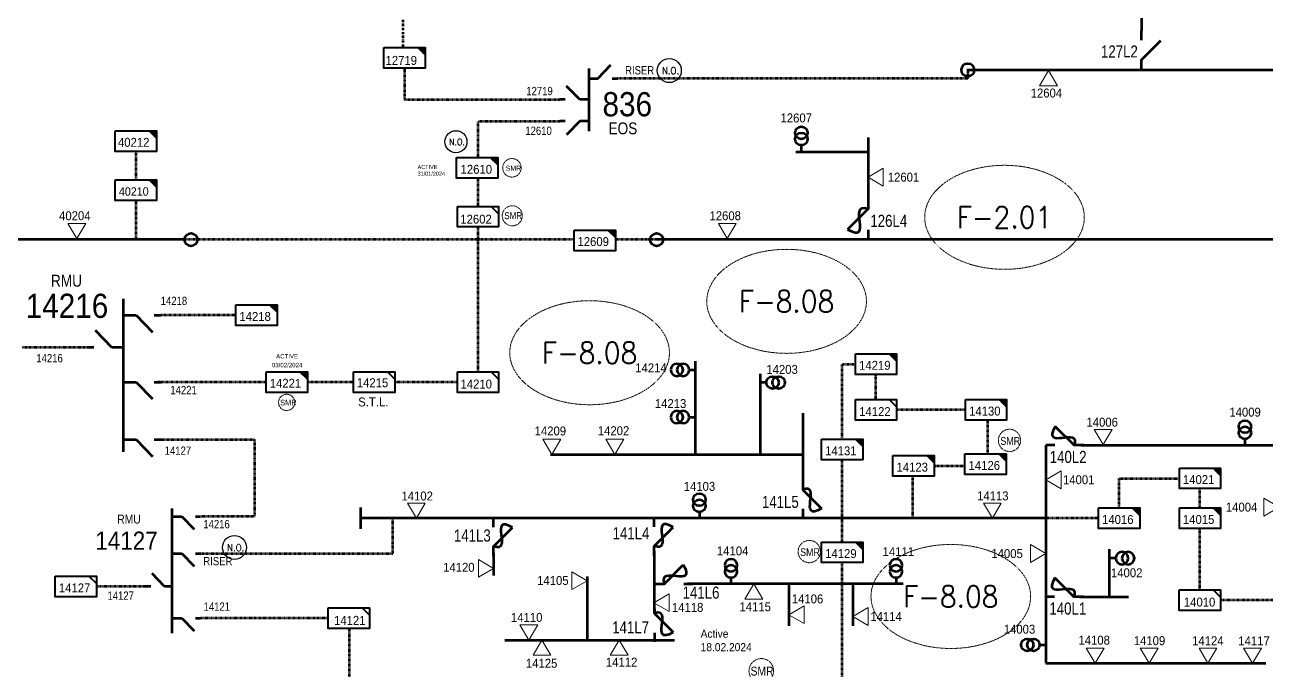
# Model space of a CAD drawing. Header units: metres. Extents: x 65984 to 144644, y -19036 to 23726.
# Drawn here: x 115702 to 116216, y 21754 to 22020 of the extents above; entities that cross this region are included whole.
import ezdxf
from ezdxf.enums import TextEntityAlignment as Align

# ---------------------------------------------------------------- set-up
doc = ezdxf.new("R2010")
doc.units = ezdxf.units.M
doc.header["$MEASUREMENT"] = 0
for name, pattern in [('DGN Style 2', [0.023128, 0, -0.023128]), ('DGN Style 3', [0.013877, 0, -0.013877]), ('DGN Style 4', [1.6, 0.8, -0.4, 0, -0.4])]:
    doc.linetypes.add(name, pattern=pattern)
doc.layers.get('0').update_dxf_attribs({"color": 95, "lineweight": 40})
for name, color, linetype, lineweight in [('ABS', 7, 'Continuous', 40), ('d_eos', 111, 'Continuous', 40), ('d_eos no', 121, 'Continuous', 40), ('d_fco', 5, 'Continuous', 40), ('d_fco text', 95, 'Continuous', 40), ('d_oh branch', 94, 'Continuous', 40), ('d_switch', 95, 'Continuous', 40), ('d_tf', 1, 'Continuous', 40), ('d_tf no', 6, 'Continuous', 40), ('d_tf_200', 1, 'Continuous', 40), ('d_ug cable', 95, 'Continuous', 40), ('d_unit sub', 7, 'Continuous', 40), ('F11-6 (B324)', 30, 'Continuous', 0), ('fedr no', 95, 'Continuous', 40), ('Level 37', 7, 'Continuous', 0), ('O H MAIN FEEDER', 4, 'Continuous', 100), ('SW N O', 114, 'Continuous', 30)]:
    doc.layers.add(name, color=color, linetype=linetype, lineweight=lineweight)
doc.styles.add('NASKHF', font='naskhf.shx', dxfattribs={"height": 8})
doc.styles.add('Style-Arial', font='arial.ttf')
doc.styles.add('Style-ENGINEERING', font='ENGINEERING.shx')
doc.styles.add('Style-msdefault', font='msdefault.shx')
doc.styles.add('Style-STANDARD', font='STANDARD.shx')

# ---------------------------------------------------------------- blocks, each defined once
blk = doc.blocks.new('TF_5')
at = {"layer": 'd_unit sub', "color": 3, "linetype": 'Continuous', "lineweight": 40}
blk.add_line((6.3, 4.95), (9.9, 1.35), dxfattribs=at)
at = {"layer": 'd_unit sub', "color": 3, "linetype": 'Continuous', "lineweight": 40, "flags": 128}
blk.add_lwpolyline([(-10.1, 4.95), (9.9, 4.95), (9.9, -5.05), (-10.1, -5.05)], close=True, dxfattribs=at)
blk = doc.blocks.new('TFU_60')
at = {"layer": 'd_tf_200', "color": 251, "linetype": 'Continuous', "lineweight": 53}
blk.add_line((0, 10), (0, 0), dxfattribs=at)
at = {"layer": 'd_tf_200', "color": 251, "linetype": 'Continuous', "lineweight": 53, "extrusion": (0, 0, -1)}
for centre in [(0, 30), (0, 20)]:
    blk.add_circle(centre, 10, dxfattribs=at)
blk = doc.blocks.new('TF_8')
at = {"color": 0, "linetype": 'ByBlock', "lineweight": -2}
blk.add_line((6.3, 4.95), (9.9, 1.35), dxfattribs=at)
blk.add_3dface([(-10.1, 4.95), (9.9, 4.95), (9.9, -5.05), (-10.1, -5.05)], dxfattribs=at)
blk = doc.blocks.new('exist.us-1000kva')
at = {"color": 0, "linetype": 'ByBlock', "lineweight": -2, "flags": 128}
blk.add_lwpolyline([(40, 12.9), (32.8, 20), (40, 20)], close=True, dxfattribs=at)
at = {"color": 0, "linetype": 'ByBlock', "lineweight": -2, "extrusion": (0, 0, -1)}
blk.add_solid([(-40, 12.9), (-32.8, 20), (-40, 20)], dxfattribs=at)
at = {"color": 0, "linetype": 'ByBlock', "lineweight": -2, "xscale": 2, "yscale": 2}
blk.add_blockref('TF_8', (20.2, 10.1), dxfattribs=at)
blk = doc.blocks.new('FUSE01')
at = {"color": 0, "linetype": 'ByBlock', "lineweight": -2}
blk.add_line((0, -17.15), (0, -22.55), dxfattribs=at)
at = {"color": 0, "linetype": 'ByBlock', "lineweight": -2, "flags": 128}
blk.add_lwpolyline([(0, 0.05), (0, -5.75), (-11.2, -16.95)], dxfattribs=at)
at = {"color": 0, "linetype": 'ByBlock', "lineweight": -2}
blk.add_open_spline([(-11.2, -16.95), (3.4, -25.35), (-11.6, -1.35), (0, -5.75)], degree=3, dxfattribs=at)
blk = doc.blocks.new('TFU_62')
at = {"layer": 'd_tf_200', "color": 191, "linetype": 'Continuous', "lineweight": 53}
blk.add_line((0, 10), (0, 0), dxfattribs=at)
for centre in [(0, 30), (0, 20)]:
    blk.add_circle(centre, 10, dxfattribs=at)
blk = doc.blocks.new('*U892')
at = {"layer": 'SW N O', "color": 3}
blk.add_circle((0, 0), 16.8, dxfattribs=at)
at = {"layer": 'SW N O', "color": 3, "style": 'Style-STANDARD'}
blk.add_text('N.O.', height=9.6, dxfattribs=at).set_placement((1.7, -0.2), align=Align.MIDDLE_CENTER)
blk = doc.blocks.new('*U702')
at = {"layer": 'ABS', "color": 7, "linetype": 'Continuous', "lineweight": 158, "ltscale": 0.204148}
blk.add_line((-6.04, -5.72), (-11.57, -5.72), dxfattribs=at)
at = {"layer": 'ABS', "color": 7, "linetype": 'Continuous', "lineweight": 158, "ltscale": 0.204148, "flags": 128}
blk.add_lwpolyline([(11.58, -5.72), (5.64, -5.72), (-5.83, 5.75)], dxfattribs=at)
blk = doc.blocks.new('TRA1_376')
at = {"layer": 'd_tf', "color": 251, "linetype": 'Continuous', "lineweight": 0, "ltscale": 0.000215867, "flags": 128}
blk.add_lwpolyline([(10.1, -17), (0.1, 0), (-9.9, -17)], close=True, dxfattribs=at)
blk = doc.blocks.new('TRA1_375')
at = {"layer": 'd_tf', "color": 251, "linetype": 'Continuous', "lineweight": 0, "ltscale": 0.000215867, "xscale": 1.000046566207833, "yscale": 1.000046566207833, "zscale": 1.000046566207833, "rotation": 180}
blk.add_blockref('TRA1_376', (0, 0), dxfattribs=at)
blk = doc.blocks.new('TRA1_378')
at = {"layer": 'd_tf', "color": 251, "linetype": 'Continuous', "lineweight": 0, "ltscale": 0.000215867, "extrusion": (0, 0, -1), "flags": 128}
blk.add_lwpolyline([(-10.1, -17), (-0.1, 0), (9.9, -17)], close=True, dxfattribs=at)
blk = doc.blocks.new('TRA1_377')
at = {"layer": 'd_tf', "color": 251, "linetype": 'Continuous', "lineweight": 0, "ltscale": 0.000215867, "xscale": 1.000046566207833, "yscale": 1.000046566207833, "zscale": 1.000046566207833, "rotation": 180}
blk.add_blockref('TRA1_378', (0, 0), dxfattribs=at)
blk = doc.blocks.new('TRA1_380')
at = {"layer": 'd_tf', "color": 251, "linetype": 'Continuous', "lineweight": 0, "ltscale": 0.000215867, "extrusion": (0, 0, -1), "flags": 128}
blk.add_lwpolyline([(-10.1, -17), (-0.1, 0), (9.9, -17)], close=True, dxfattribs=at)
blk = doc.blocks.new('TRA1_379')
at = {"layer": 'd_tf', "color": 251, "linetype": 'Continuous', "lineweight": 0, "ltscale": 0.000215867, "xscale": 1.000046566207834, "yscale": 1.000046566207834, "zscale": 1.000046566207834, "rotation": 180}
blk.add_blockref('TRA1_380', (0, 0), dxfattribs=at)
blk = doc.blocks.new('TRA1_382')
at = {"layer": 'd_tf', "color": 251, "linetype": 'Continuous', "lineweight": 0, "ltscale": 0.000215867, "flags": 128}
blk.add_lwpolyline([(10.1, -17), (0.1, 0), (-9.9, -17)], close=True, dxfattribs=at)
blk = doc.blocks.new('TRA1_381')
at = {"layer": 'd_tf', "color": 251, "linetype": 'Continuous', "lineweight": 0, "ltscale": 0.000215867, "xscale": 1.000046566207833, "yscale": 1.000046566207833, "zscale": 1.000046566207833, "rotation": 180}
blk.add_blockref('TRA1_382', (0, 0), dxfattribs=at)
blk = doc.blocks.new('TRA1_7')
at = {"layer": 'd_tf', "color": 191, "linetype": 'Continuous', "lineweight": 0, "ltscale": 0.000215867, "flags": 128}
blk.add_lwpolyline([(10.1, -17), (0.1, 0), (-9.9, -17)], close=True, dxfattribs=at)
blk = doc.blocks.new('TRA1_6')
at = {"layer": 'd_tf', "color": 191, "linetype": 'Continuous', "lineweight": 0, "ltscale": 0.000215867, "xscale": 1.000046566207833, "yscale": 1.000046566207833, "zscale": 1.000046566207833, "rotation": 180}
blk.add_blockref('TRA1_7', (0, 0), dxfattribs=at)
blk = doc.blocks.new('TRA1_368')
at = {"layer": 'd_tf', "color": 1, "linetype": 'Continuous', "lineweight": 0, "ltscale": 0.000215867, "flags": 128}
blk.add_lwpolyline([(10, -17), (0, 0), (-10, -17)], close=True, dxfattribs=at)
blk = doc.blocks.new('TRA1_367')
at = {"layer": 'd_tf', "color": 1, "linetype": 'Continuous', "lineweight": 0, "ltscale": 0.000215867, "xscale": 1.000046566207833, "yscale": 1.000046566207833, "zscale": 1.000046566207833, "rotation": 180}
blk.add_blockref('TRA1_368', (0, 0), dxfattribs=at)

msp = doc.modelspace()

# ---------------------------------------------------------------- linework, layer by layer
at = {"layer": 'd_eos', "color": 3, "linetype": 'Continuous', "lineweight": 211, "ltscale": 0.54966}
for p, q in [((115935.59, 22002.44), (115935.59, 21976.53)), ((115939.32, 21998.26), (115944.76, 22003.87)), ((115931.86, 21989.56), (115926.41, 21995.17)), ((115935.59, 21998.26), (115939.32, 21998.26)), ((115945.28, 21998.26), (115947.55, 21998.26)), ((115925.89, 21989.56), (115923.63, 21989.56)), ((115935.58, 21989.56), (115931.86, 21989.56)), ((115925.89, 21980.67), (115923.63, 21980.67)), ((115931.86, 21980.67), (115926.41, 21975.05)), ((115935.59, 21980.67), (115931.86, 21980.67)), ((115743, 21907.18), (115742.99, 21843.97))]:
    msp.add_line(p, q, dxfattribs=at)
at = {"layer": 'd_eos', "color": 3, "linetype": 'Continuous', "lineweight": 211, "ltscale": 0.638341}
for p, q in [((115743.75, 21900.42), (115748.4, 21900.42)), ((115748.4, 21900.42), (115755.2, 21893.42)), ((115755.85, 21900.42), (115758.67, 21900.42)), ((115738.33, 21887.11), (115731.54, 21894.11)), ((115730.89, 21887.11), (115728.06, 21887.11)), ((115742.98, 21887.11), (115738.33, 21887.11)), ((115743.75, 21872.78), (115748.4, 21872.78)), ((115748.4, 21872.78), (115755.2, 21865.78)), ((115755.85, 21872.78), (115758.67, 21872.78)), ((115743.75, 21848.99), (115748.4, 21848.99)), ((115748.4, 21848.99), (115755.2, 21841.99)), ((115755.85, 21848.99), (115758.67, 21848.99))]:
    msp.add_line(p, q, dxfattribs=at)
at = {"layer": 'd_eos', "color": 3, "linetype": 'Continuous', "lineweight": 211, "ltscale": 0.460401}
msp.add_line((115763.14, 21820.49), (115763.14, 21769), dxfattribs=at)
at = {"layer": 'd_eos', "color": 3, "linetype": 'Continuous', "lineweight": 211, "ltscale": 0.534681}
for p, q in [((115763.72, 21817.21), (115767.23, 21817.21)), ((115767.23, 21817.21), (115772.37, 21811.92)), ((115772.86, 21817.21), (115775, 21817.21)), ((115763.72, 21801.92), (115767.23, 21801.92)), ((115767.23, 21801.92), (115772.37, 21796.62)), ((115772.86, 21801.92), (115775, 21801.92)), ((115760.14, 21788.28), (115755, 21793.58)), ((115754.51, 21788.28), (115752.37, 21788.28)), ((115763.66, 21788.28), (115760.14, 21788.28)), ((115763.72, 21775.23), (115767.23, 21775.23)), ((115767.23, 21775.23), (115772.37, 21769.93)), ((115772.86, 21775.23), (115775, 21775.23))]:
    msp.add_line(p, q, dxfattribs=at)
at = {"layer": 'd_oh branch', "color": 1, "linetype": 'Continuous', "lineweight": 100}
msp.add_line((116164.25, 22031.23), (116164.25, 22017.9), dxfattribs=at)
at = {"layer": 'd_oh branch', "color": 191, "linetype": 'Continuous', "lineweight": 100}
for p, q in [((116051.17, 21973.94), (116051.17, 21945.8)), ((116021.22, 21968.02), (116050.98, 21968.02))]:
    msp.add_line(p, q, dxfattribs=at)
at = {"layer": 'd_oh branch', "color": 251, "linetype": 'Continuous', "lineweight": 100}
for p, q in [((115979.76, 21843.03), (115979.76, 21881.35)), ((116006.62, 21843.1), (116006.62, 21876.24)), ((116024.14, 21859.96), (116024.14, 21832.18)), ((116124.68, 21846.66), (116124.68, 21756.53)), ((116139.3, 21846.66), (116221.2, 21846.66)), ((115919.75, 21842.84), (116024.14, 21842.84)), ((115841.14, 21820.94), (115841.14, 21812.08)), ((116124.68, 21816.49), (115841.35, 21816.49)), ((115896.26, 21802.24), (115896.26, 21792.83)), ((115962.72, 21803.05), (115962.72, 21777.2)), ((116151.01, 21784.04), (116151.01, 21803.69)), ((115934.92, 21792.33), (115934.92, 21766.36)), ((116065.69, 21789.37), (115976.42, 21789.37)), ((116018.42, 21789.37), (116018.42, 21772.02)), ((116044.86, 21789.37), (116044.86, 21772.02)), ((116138.61, 21783.99), (116158.84, 21783.99)), ((115900.87, 21766.11), (115971.06, 21766.11)), ((116124.68, 21756.53), (116215.66, 21756.53))]:
    msp.add_line(p, q, dxfattribs=at)
at = {"layer": 'd_ug cable', "color": 191, "linetype": 'DGN Style 3', "lineweight": 100}
for p, q in [((115748.29, 21968.14), (115748.29, 21956.36)), ((115748.29, 21947.82), (115748.29, 21931.26)), ((115768.42, 21931.84), (115929.54, 21931.84)), ((115946.61, 21931.84), (115963.53, 21931.84))]:
    msp.add_line(p, q, dxfattribs=at)
at = {"layer": 'd_ug cable', "color": 3, "linetype": 'DGN Style 3', "lineweight": 100}
for p, q in [((115729.48, 21887.11), (115701.03, 21887.11)), ((115802.15, 21872.79), (115757.18, 21872.79)), ((115838.33, 21872.79), (115819.22, 21872.79)), ((115881.25, 21872.79), (115855.4, 21872.79)), ((115753.44, 21788.28), (115731.93, 21788.28)), ((115753.44, 21788.28), (115731.93, 21788.28))]:
    msp.add_line(p, q, dxfattribs=at)
at = {"layer": 'd_ug cable', "color": 251, "linetype": 'DGN Style 3', "lineweight": 100}
for p, q in [((116091.41, 21861.31), (116062.96, 21861.31)), ((116188.45, 21820.78), (116188.45, 21828.71)), ((116188.45, 21786.91), (116188.45, 21812.24))]:
    msp.add_line(p, q, dxfattribs=at)
at = {"layer": 'd_ug cable', "color": 251, "linetype": 'DGN Style 2', "lineweight": 100}
msp.add_line((116234.61, 21782.64), (116196.99, 21782.64), dxfattribs=at)
at = {"layer": 'd_ug cable', "color": 140, "linetype": 'DGN Style 4', "lineweight": 140, "flags": 128}
msp.add_lwpolyline([(115858.64, 22114.31), (115858.64, 22011.07)], dxfattribs=at)
at = {"layer": 'd_ug cable', "color": 140, "linetype": 'DGN Style 3', "lineweight": 100, "flags": 128}
msp.add_lwpolyline([(115859.39, 22002.53), (115859.39, 21989.56), (115923.63, 21989.56)], dxfattribs=at)
at = {"layer": 'd_ug cable', "color": 1, "linetype": 'DGN Style 3', "lineweight": 100, "flags": 128}
msp.add_lwpolyline([(116092.44, 22001.84), (116092.44, 21998.26), (115947.55, 21998.26)], dxfattribs=at)
at = {"layer": 'd_ug cable', "color": 3, "linetype": 'DGN Style 3', "lineweight": 100, "flags": 128}
for points in [[(115889.79, 21965.63), (115889.79, 21980.67), (115923.63, 21980.67)], [(115889.79, 21945.43), (115889.79, 21957.09)], [(115889.79, 21877.05), (115889.79, 21936.89)], [(115789.59, 21900.42), (115758.67, 21900.42)], [(115757.26, 21848.99), (115797.33, 21848.99), (115797.33, 21817.21), (115775, 21817.21)], [(115775, 21801.92), (115854.55, 21801.92), (115854.55, 21816.49)], [(115827.82, 21775.23), (115775, 21775.23)], [(115836.46, 21770.96), (115836.46, 21682.96)]]:
    msp.add_lwpolyline(points, dxfattribs=at)
at = {"layer": 'd_ug cable', "color": 251, "linetype": 'DGN Style 3', "lineweight": 100, "flags": 128}
for points in [[(116040.43, 21849.15), (116040.43, 21880.21), (116045.89, 21880.21)], [(116054.43, 21865.58), (116054.43, 21875.95)], [(116100.69, 21843.13), (116100.69, 21857.04)], [(116040.43, 21806.66), (116040.43, 21840.61)], [(116078.66, 21838.17), (116091.35, 21838.17)], [(116069.73, 21816.49), (116069.73, 21833.89)], [(116155, 21820.76), (116155, 21832.98), (116179.92, 21832.98)], [(116146.47, 21816.47), (116124.68, 21816.47)], [(116040.43, 21726.94), (116040.43, 21798.12)]]:
    msp.add_lwpolyline(points, dxfattribs=at)
at = {"layer": 'd_ug cable', "color": 2, "linetype": 'DGN Style 3', "lineweight": 13}
for centre, radius in [((115903.84, 21961.35), 3.83), ((115903.97, 21941.53), 4.15), ((115810.63, 21864.37), 3.36), ((116109.67, 21848.67), 4.61), ((116026.83, 21802.71), 4.61), ((116006.99, 21753.35), 5.11)]:
    msp.add_circle(centre, radius, dxfattribs=at)
at = {"layer": 'fedr no', "color": 82, "linetype": 'DGN Style 3', "lineweight": 13, "true_color": 0x1dc70e}
for centre in [(116107.59, 21940.89), (116017.45, 21906.15), (115935.96, 21884.91), (116085.38, 21784.14)]:
    msp.add_ellipse(centre, major_axis=(33.02, 0), ratio=0.651175, dxfattribs=at)
at = {"layer": 'O H MAIN FEEDER', "color": 1, "lineweight": 211, "ltscale": 30}
msp.add_line((116091.97, 22001.84), (116524.2, 22001.84), dxfattribs=at)
at = {"layer": 'O H MAIN FEEDER', "color": 191, "lineweight": 211, "ltscale": 0.00735}
msp.add_line((113913.93, 21931.8), (115768.42, 21931.84), dxfattribs=at)
at = {"layer": 'O H MAIN FEEDER', "color": 191, "lineweight": 211, "ltscale": 30}
msp.add_line((115963.53, 21931.84), (116498.56, 21931.84), dxfattribs=at)
at = {"layer": 'O H MAIN FEEDER', "color": 40, "lineweight": 211, "ltscale": 0.488306}
msp.add_circle((116092.44, 22001.84), 2.66, dxfattribs=at)
at = {"layer": 'O H MAIN FEEDER', "color": 191, "lineweight": 211, "ltscale": 0.488306}
for centre in [(115771.07, 21931.67), (115963.66, 21931.67)]:
    msp.add_circle(centre, 2.66, dxfattribs=at)

# ---------------------------------------------------------------- block references
at = {"layer": 'ABS', "color": 7, "linetype": 'Continuous', "lineweight": 158, "ltscale": 0.204148, "xscale": 0.7000000000000001, "yscale": 0.7000000000000001, "zscale": 0.7000000000000001, "rotation": 270}
msp.add_blockref('*U702', (116168.25, 22009.94), dxfattribs=at)
at = {"layer": 'd_fco', "color": 191, "linetype": 'Continuous', "lineweight": 100, "xscale": 0.75758013337099, "yscale": 0.75758013337099, "zscale": 0.1205302691593963, "rotation": 359.9999150855069}
msp.add_blockref('FUSE01', (116051.17, 21948.72), dxfattribs=at)
at = {"layer": 'd_fco', "color": 251, "linetype": 'Continuous', "lineweight": 100, "zscale": 0.1205302691593963}
for p, xscale, yscale, rotation in [((116140.36, 21846.66), 0.6956503591949783, 0.6956503591949783, 269.9999150855069), ((116024.14, 21832.28), 0.6956503591949783, -0.6956503591949784, 180.0000849144931), ((115896.26, 21800.86), 0.6956503591949783, 0.6956503591949783, 179.9999150855069), ((115962.72, 21800.99), 0.6956503591949783, 0.6956503591949783, 179.9999150855069), ((115962.94, 21789.37), 0.6956503591949785, -0.6956503591949786, 270.0675985514158), ((116140.22, 21783.99), 0.6956503591949783, 0.6956503591949783, 269.9999150855069), ((115962.73, 21781.1), 0.6956503591949784, -0.6956503591949785, 180.0675985514292)]:
    msp.add_blockref('FUSE01', p, dxfattribs=dict(at, xscale=xscale, yscale=yscale, rotation=rotation))
at = {"layer": 'd_tf', "color": 1, "linetype": 'Continuous', "lineweight": 0, "ltscale": 0.000215867, "extrusion": (0, 0, -1), "xscale": 0.37, "yscale": 0.37, "zscale": 0.37, "rotation": 180}
msp.add_blockref('TRA1_367', (-116125.78, 22001.58), dxfattribs=at)
at = {"layer": 'd_tf', "color": 191, "linetype": 'Continuous', "lineweight": 0, "ltscale": 0.000215867, "extrusion": (0, 0, -1), "xscale": 0.37, "yscale": 0.37, "zscale": 0.37, "rotation": 90.00013279315573}
msp.add_blockref('TRA1_6', (-116051.17, 21957.52), dxfattribs=at)
at = {"layer": 'd_tf', "color": 191, "linetype": 'Continuous', "lineweight": 0, "ltscale": 0.000215867, "xscale": 0.37, "yscale": 0.37, "zscale": 0.37, "rotation": 359.9999999999999}
for p in [(115723.91, 21932.08), (115992.97, 21932.08)]:
    msp.add_blockref('TRA1_6', p, dxfattribs=at)
at = {"layer": 'd_tf', "color": 251, "linetype": 'Continuous', "lineweight": 0, "ltscale": 0.000215867}
for name, p, xscale, yscale, zscale, rotation in [('TRA1_375', (116148.43, 21846.92), 0.37, 0.37, 0.37, 359.9999999999999), ('TRA1_375', (115920.37, 21842.84), 0.37, 0.37, 0.37, 359.9999999999999), ('TRA1_375', (115946.39, 21842.84), 0.37, 0.37, 0.37, 359.9999999999999), ('TRA1_375', (115864.33, 21816.49), 0.37, 0.37, 0.37, 359.9999999999999), ('TRA1_375', (116102.62, 21816.49), 0.37, 0.37, 0.37, 359.9999999999999), ('TRA1_381', (116221.17, 21821.05), 0.3699999999999999, 0.3699999999999999, 0.3699999999999999, 90.00000065242558), ('TRA1_375', (116124.68, 21801.95), 0.37, 0.37, 0.37, 90.00000000000001), ('TRA1_375', (115896.26, 21795.8), 0.37, 0.37, 0.37, 90.00000000000001), ('TRA1_375', (115934.92, 21790.7), 0.37, 0.37, 0.37, 90.00000000000001), ('TRA1_375', (115910.87, 21766.11), 0.37, 0.37, 0.37, 359.9999999999999), ('TRA1_375', (116145.13, 21756.53), 0.37, 0.37, 0.37, 359.9999999999999), ('TRA1_375', (116167.52, 21756.53), 0.37, 0.37, 0.37, 359.9999999999999), ('TRA1_375', (116191.81, 21756.53), 0.37, 0.37, 0.37, 359.9999999999999), ('TRA1_375', (116210.21, 21756.53), 0.37, 0.37, 0.37, 359.9999999999999)]:
    msp.add_blockref(name, p, dxfattribs=dict(at, xscale=xscale, yscale=yscale, zscale=zscale, rotation=rotation))
at = {"layer": 'd_tf', "color": 251, "linetype": 'Continuous', "lineweight": 0, "ltscale": 0.000215867, "extrusion": (0, 0, -1)}
for name, p, xscale, yscale, zscale, rotation in [('TRA1_379', (-116124.68, 21832.36), 0.3699999999999999, 0.3699999999999999, 0.3699999999999999, 90.00019023536763), ('TRA1_375', (-116003.96, 21789.37), 0.37, 0.37, 0.37, 180), ('TRA1_377', (-115962.57, 21781.61), 0.3699999999999999, 0.3699999999999999, 0.3699999999999999, 90.00018838036652), ('TRA1_375', (-116018.42, 21776.65), 0.3699999999999999, 0.3699999999999999, 0.3699999999999999, 90.00019023536763), ('TRA1_375', (-116044.86, 21775.87), 0.3699999999999999, 0.3699999999999999, 0.3699999999999999, 90.00019023536763), ('TRA1_375', (-115916.28, 21766.11), 0.37, 0.37, 0.37, 180), ('TRA1_375', (-115948.26, 21766.11), 0.37, 0.37, 0.37, 180)]:
    msp.add_blockref(name, p, dxfattribs=dict(at, xscale=xscale, yscale=yscale, zscale=zscale, rotation=rotation))
at = {"layer": 'd_tf no', "color": 121, "linetype": 'Continuous', "lineweight": 40, "xscale": 0.8535245333131425, "yscale": 0.8535245333131425, "zscale": 0.4267622666565712, "rotation": 359.9999999999999}
msp.add_blockref('TF_8', (115889.87, 21941.2), dxfattribs=at)
at = {"layer": 'd_tf_200', "color": 191, "linetype": 'Continuous', "lineweight": 53, "xscale": 0.2560573599939432, "yscale": 0.2560573599939432, "zscale": 0.2560573599939432, "rotation": 359.9999999999999}
msp.add_blockref('TFU_62', (116023.54, 21968.14), dxfattribs=at)
at = {"layer": 'd_tf_200', "color": 251, "linetype": 'Continuous', "lineweight": 53}
for p, xscale, yscale, zscale, rotation in [((115979.76, 21877.8), 0.256057359993943, 0.256057359993943, 0.256057359993943, 89.99999999999987), ((115979.76, 21858.3), 0.2560573599939432, 0.2560573599939432, 0.2560573599939432, 89.9999999999998), ((115994.44, 21789.38), 0.2560573599939433, 0.2560573599939433, 0.2560573599939433, 359.9999999999999), ((116062.71, 21789.37), 0.2560573599939433, 0.2560573599939433, 0.2560573599939433, 359.9999999999999), ((116151.07, 21799.98), 0.2560573599939431, 0.2560573599939431, 0.2560573599939431, 269.9999999999998)]:
    msp.add_blockref('TFU_60', p, dxfattribs=dict(at, xscale=xscale, yscale=yscale, zscale=zscale, rotation=rotation))
at = {"layer": 'd_tf_200', "color": 251, "linetype": 'Continuous', "lineweight": 53, "extrusion": (0, 0, -1)}
for p, xscale, yscale, zscale, rotation in [((-116006.49, 21872.57), 0.256057359993943, 0.256057359993943, 0.256057359993943, 90.00019155983973), ((-116207.06, 21846.66), 0.2560573599939431, 0.2560573599939431, 0.2560573599939431, 359.9999999999999), ((-115981.36, 21816.49), 0.2560573599939425, 0.2560573599939425, 0.2560573599939425, 359.9999999999999), ((-116124.68, 21764.13), 0.2560573599939431, 0.2560573599939431, 0.2560573599939431, 270.0001852220005)]:
    msp.add_blockref('TFU_60', p, dxfattribs=dict(at, xscale=xscale, yscale=yscale, zscale=zscale, rotation=rotation))
at = {"layer": 'd_unit sub', "color": 140, "linetype": 'Continuous', "lineweight": 40, "xscale": 0.4267622666565712, "yscale": 0.4267622666565712, "zscale": 0.4267622666565712, "rotation": 359.9999999999999}
msp.add_blockref('exist.us-1000kva', (115850.86, 22002.53), dxfattribs=at)
at = {"layer": 'd_unit sub', "color": 191, "linetype": 'Continuous', "lineweight": 40, "xscale": 0.4267622666565712, "yscale": 0.4267622666565712, "zscale": 0.4267622666565712, "rotation": 359.9999999999999}
for p in [(115739.75, 21968.14), (115739.75, 21947.82), (115929.54, 21927.03)]:
    msp.add_blockref('exist.us-1000kva', p, dxfattribs=at)
at = {"layer": 'd_unit sub', "color": 131, "linetype": 'Continuous', "lineweight": 40, "xscale": 0.4267622666565712, "yscale": 0.4267622666565712, "zscale": 0.4267622666565712, "rotation": 359.9999999999999}
for p in [(115880.87, 21957.09), (115802.15, 21868.52)]:
    msp.add_blockref('exist.us-1000kva', p, dxfattribs=at)
at = {"layer": 'd_unit sub', "color": 3, "linetype": 'Continuous', "lineweight": 40, "rotation": 359.9999999999999}
for name, p, xscale, yscale, zscale in [('exist.us-1000kva', (115789.59, 21896.15), 0.4267622666565712, 0.4267622666565712, 0.4267622666565712), ('TF_8', (115846.95, 21872.83), 0.8535245333131425, 0.8535245333131425, 0.4267622666565712), ('TF_8', (115889.87, 21872.83), 0.8535245333131425, 0.8535245333131425, 0.4267622666565712), ('TF_8', (115723.48, 21788.32), 0.8535245333131425, 0.8535245333131425, 0.4267622666565712), ('TF_5', (115836.44, 21775.27), 0.8535245333131432, 0.8535245333131432, 0.8535245333131432)]:
    msp.add_blockref(name, p, dxfattribs=dict(at, xscale=xscale, yscale=yscale, zscale=zscale))
at = {"layer": 'd_unit sub', "color": 251, "linetype": 'Continuous', "lineweight": 40, "zscale": 0.4267622666565712, "rotation": 359.9999999999999}
for name, p, xscale, yscale in [('exist.us-1000kva', (116045.89, 21875.95), 0.4267622666565712, 0.4267622666565712), ('TF_8', (116054.51, 21861.35), 0.8535245333131425, 0.8535245333131425), ('exist.us-1000kva', (116091.41, 21857.04), 0.4267622666565712, 0.4267622666565712), ('exist.us-1000kva', (116031.9, 21840.61), 0.4267622666565712, 0.4267622666565712), ('exist.us-1000kva', (116061.43, 21833.86), 0.4267622666565712, 0.4267622666565712), ('exist.us-1000kva', (116179.92, 21828.71), 0.4267622666565712, 0.4267622666565712), ('exist.us-1000kva', (116146.47, 21812.22), 0.4267622666565712, 0.4267622666565712), ('exist.us-1000kva', (116179.92, 21812.24), 0.4267622666565712, 0.4267622666565712), ('TF_8', (116188.54, 21782.68), 0.8535245333131425, 0.8535245333131425)]:
    msp.add_blockref(name, p, dxfattribs=dict(at, xscale=xscale, yscale=yscale))
at = {"layer": 'd_unit sub', "color": 2, "linetype": 'Continuous', "lineweight": 40, "xscale": 0.4267622666565712, "yscale": 0.4267622666565712, "zscale": 0.4267622666565712, "rotation": 359.9999999999999}
for p in [(116091.25, 21834.58), (116031.9, 21798.12)]:
    msp.add_blockref('exist.us-1000kva', p, dxfattribs=at)
at = {"layer": 'SW N O', "color": 3}
for p, xscale, yscale, zscale in [((115968.93, 22001.54), 0.2950694635422144, 0.2950694635422144, 0.2950694635422144), ((115880.63, 21972.13), 0.272192385930217, 0.272192385930217, 0.272192385930217), ((115789.04, 21804.4), 0.2950694635422144, 0.2950694635422144, 0.2950694635422144)]:
    msp.add_blockref('*U892', p, dxfattribs=dict(at, xscale=xscale, yscale=yscale, zscale=zscale))

# ---------------------------------------------------------------- texts
at = {"layer": 'd_eos no', "color": 3, "linetype": 'Continuous', "lineweight": 140, "style": 'Style-Arial', "width": 0.88}
for s, height, p in [('836', 10, (115941.29, 21992.64)), ('14216', 10, (115702.66, 21909.31)), ('14127', 7.564, (115731.44, 21810.99))]:
    msp.add_text(s, height=height, dxfattribs=at).set_placement(p, align=Align.TOP_LEFT)
at = {"layer": 'd_fco text', "color": 1, "linetype": 'Continuous', "lineweight": 80, "style": 'Style-msdefault', "width": 0.82}
msp.add_text('127L2', height=5, rotation=0.0336, dxfattribs=at).set_placement((116162.75, 22006.96), align=Align.RIGHT)
at = {"layer": 'd_fco text', "color": 191, "linetype": 'Continuous', "lineweight": 80, "style": 'Style-msdefault', "width": 0.82}
msp.add_text('126L4', height=5, rotation=0.0338, dxfattribs=at).set_placement((116052.1, 21941.93), align=Align.TOP_LEFT)
at = {"layer": 'd_fco text', "color": 251, "linetype": 'Continuous', "lineweight": 80, "style": 'Style-msdefault', "width": 0.82}
for s, p in [('140L2', (116126.3, 21844.32)), ('141L5', (116007.23, 21825.73)), ('141L3', (115879.81, 21811.84)), ('141L4', (115945.46, 21812.78)), ('140L1', (116126.16, 21781.65))]:
    msp.add_text(s, height=5, rotation=0.0338, dxfattribs=at).set_placement(p, align=Align.TOP_LEFT)
for s, p in [('141L6', (115974.42, 21783.23)), ('141L7', (115945.29, 21768.84))]:
    msp.add_text(s, height=5, rotation=0.0338, dxfattribs=at).set_placement(p)
at = {"layer": 'd_switch', "color": 3, "linetype": 'Continuous', "lineweight": 30, "style": 'Style-ENGINEERING', "width": 0.857143}
msp.add_text('RISER', height=3.43, dxfattribs=at).set_placement((115962.66, 22003.39), align=Align.TOP_RIGHT)
for s, p in [('12719', (115909.77, 21994.8)), ('12610', (115909.38, 21978.39)), ('14218', (115758.54, 21908.06)), ('14216', (115707.08, 21884.36)), ('14221', (115762.52, 21871.2)), ('14127', (115760.17, 21846.13)), ('14216', (115776.16, 21815.75)), ('RISER', (115776.16, 21800.46)), ('14127', (115736.5, 21786.2)), ('14121', (115776.27, 21781.67))]:
    msp.add_text(s, height=3.43, dxfattribs=at).set_placement(p, align=Align.TOP_LEFT)
at = {"layer": 'd_switch', "color": 1, "linetype": 'Continuous', "lineweight": 30, "style": 'Style-ENGINEERING', "width": 0.857143}
for height, p in [(2.89, (115900.66, 21943.02)), (3.211, (116105.89, 21850.03)), (3.211, (116023.05, 21804.07))]:
    msp.add_text('SMR', height=height, rotation=0.0026, dxfattribs=at).set_placement(p, align=Align.TOP_LEFT)
at = {"layer": 'd_switch', "color": 1, "linetype": 'Continuous', "lineweight": 30, "ltscale": 0.81, "style": 'Style-ENGINEERING', "width": 0.857143}
msp.add_text('SMR', height=2.341, rotation=0.0026, dxfattribs=at).set_placement((115807.95, 21865.48), align=Align.TOP_LEFT)
at = {"layer": 'd_switch', "color": 1, "linetype": 'Continuous', "lineweight": 30, "ltscale": 0.9, "style": 'Style-ENGINEERING', "width": 0.857143}
msp.add_text('SMR', height=3.714, rotation=0.0026, dxfattribs=at).set_placement((116002.56, 21755.14), align=Align.TOP_LEFT)
at = {"layer": 'd_tf no', "color": 140, "linetype": 'Continuous', "lineweight": 40, "style": 'Style-msdefault', "width": 0.945946}
msp.add_text('12719', height=3.7, dxfattribs=at).set_placement((115851.54, 22007.61), align=Align.TOP_LEFT)
at = {"layer": 'd_tf no', "color": 1, "linetype": 'Continuous', "lineweight": 40, "style": 'Style-msdefault', "width": 0.945946}
msp.add_text('12604', height=3.7, dxfattribs=at).set_placement((116118.43, 21990.42))
at = {"layer": 'd_tf no', "color": 191, "linetype": 'Continuous', "lineweight": 40, "style": 'Style-msdefault', "width": 0.945946}
for s, height, p in [('12607', 3.7, (116014.93, 21983.81)), ('40212', 3.7, (115740.86, 21973.73)), ('40210', 3.496, (115741.24, 21953.31)), ('40204', 3.7, (115716.49, 21943.39)), ('12608', 3.7, (115985.55, 21943.39)), ('12609', 3.7, (115930.94, 21932.7))]:
    msp.add_text(s, height=height, dxfattribs=at).set_placement(p, align=Align.TOP_LEFT)
at = {"layer": 'd_tf no', "color": 1, "linetype": 'Continuous', "lineweight": 40, "style": 'Style-msdefault', "width": 0.945946}
msp.add_text('SMR', height=2.099, dxfattribs=at).set_placement((115901.26, 21962.23), align=Align.TOP_LEFT)
at = {"layer": 'd_tf no', "color": 191, "linetype": 'Continuous', "lineweight": 40, "style": 'Style-msdefault', "width": 0.945946}
msp.add_text('12601', height=3.7, dxfattribs=at).set_placement((116072.33, 21959.35), align=Align.TOP_RIGHT)
at = {"layer": 'd_tf no', "color": 121, "linetype": 'Continuous', "lineweight": 40, "style": 'Style-msdefault', "width": 0.945946}
msp.add_text('12602', height=3.7, dxfattribs=at).set_placement((115882.47, 21941.97), align=Align.TOP_LEFT)
at = {"layer": 'd_tf no', "color": 3, "linetype": 'Continuous', "lineweight": 40, "style": 'Style-msdefault', "width": 0.945946}
for s, p in [('14218', (115791.08, 21901.74)), ('14215', (115839.65, 21874.36)), ('14210', (115882.55, 21873.81)), ('S.T.L.', (115840.23, 21866.41)), ('14127', (115716.41, 21789.54)), ('14121', (115830.24, 21776.11))]:
    msp.add_text(s, height=3.7, dxfattribs=at).set_placement(p, align=Align.TOP_LEFT)
at = {"layer": 'd_tf no', "color": 251, "linetype": 'Continuous', "lineweight": 40, "style": 'Style-msdefault', "width": 0.945946}
for s, p in [('14219', (116047.43, 21881.54)), ('14214', (115954.84, 21880.51)), ('14203', (116009.08, 21879.86)), ('14213', (115962.94, 21865.74)), ('14122', (116047.46, 21862.41)), ('14130', (116092.95, 21862.63)), ('14009', (116200.61, 21862.19)), ('14006', (116141.5, 21858.05)), ('14209', (115913.22, 21854.41)), ('14202', (115939.35, 21854.52)), ('14131', (116033.38, 21846.2)), ('14123', (116062.92, 21839.45)), ('14103', (115974.9, 21831.51)), ('14001', (116131.79, 21834.24)), ('14021', (116181.4, 21834.3)), ('14102', (115858.13, 21827.52)), ('14113', (116096.26, 21827.57)), ('14004', (116199.16, 21822.94)), ('14016', (116147.96, 21817.81)), ('14015', (116181.4, 21817.83)), ('14104', (115988.62, 21804.83)), ('14111', (116057.18, 21804.52)), ('14005', (116102.15, 21803.72)), ('14120', (115875.36, 21798.04)), ('14002', (116151.64, 21795.78)), ('14105', (115914.25, 21792.61)), ('14106', (116019.61, 21784.98)), ('14118', (115970.01, 21781.48)), ('14115', (115997.96, 21781.76)), ('14010', (116181.79, 21783.68)), ('14110', (115903.42, 21777.35)), ('14114', (116052.11, 21777.72)), ('14003', (116107.29, 21772.45)), ('14108', (116138.19, 21767.93)), ('14109', (116161.07, 21767.72)), ('14124', (116185.2, 21767.69)), ('14117', (116204.31, 21767.63)), ('14125', (115909.61, 21758.37)), ('14112', (115942.71, 21758.85))]:
    msp.add_text(s, height=3.7, dxfattribs=at).set_placement(p, align=Align.TOP_LEFT)
at = {"layer": 'd_tf no', "color": 131, "linetype": 'Continuous', "lineweight": 40, "style": 'Style-msdefault', "width": 0.945946}
msp.add_text('14221', height=3.7, dxfattribs=at).set_placement((115803.64, 21874.11), align=Align.TOP_LEFT)
at = {"layer": 'd_tf no', "color": 2, "linetype": 'Continuous', "lineweight": 40, "style": 'Style-msdefault', "width": 0.945946}
for s, p in [('14126', (116092.74, 21840.17)), ('14129', (116033.38, 21803.71))]:
    msp.add_text(s, height=3.7, dxfattribs=at).set_placement(p, align=Align.TOP_LEFT)
at = {"layer": 'd_tf no', "color": 131, "linetype": 'Continuous', "lineweight": 40, "attachment_point": 1, "style": 'NASKHF'}
for s, insert, char_height in [('\\Fmsdefault;\\H1x;\\W0.945946;ACTIVE\\P31/01/2024', (115864.8, 21962.5), 1.6462), ('\\Fmsdefault;\\H1x;\\W0.945946;12610\\P', (115882.58, 21962.58), 3.7)]:
    msp.add_mtext(s, dxfattribs=dict(at, insert=insert, char_height=char_height))
at = {"layer": 'd_tf no', "color": 121, "linetype": 'Continuous', "lineweight": 40, "insert": (115981.89, 21770.42), "char_height": 3.3383, "attachment_point": 1, "style": 'NASKHF'}
msp.add_mtext('\\Fmsdefault;\\H1x;\\W0.945946;Active\\P18.02.2024', dxfattribs=at)
at = {"layer": 'F11-6 (B324)', "color": 4, "insert": (115810.82, 21881.61), "char_height": 1.822, "attachment_point": 5, "line_spacing_factor": 1.2, "style": 'Style-ENGINEERING'}
msp.add_mtext('ACTIVE\\P03/02/2024', dxfattribs=at)
at = {"layer": 'fedr no', "color": 6, "linetype": 'Continuous', "lineweight": 40, "char_height": 8.852, "attachment_point": 5, "style": 'Style-STANDARD'}
for s, insert in [('F-2.01', (116107.59, 21940.89)), ('F-8.08\\P', (116017.45, 21906.15)), ('F-8.08\\P', (115935.96, 21884.91)), ('F-8.08\\P', (116085.38, 21784.14))]:
    msp.add_mtext(s, dxfattribs=dict(at, insert=insert))
at = {"layer": 'Level 37', "color": 3, "linetype": 'Continuous', "lineweight": 100, "style": 'Style-msdefault', "width": 0.86}
for s, height, p in [('EOS', 4.9, (115943.78, 21980.12)), ('RMU', 4.9, (115713.14, 21917.11)), ('RMU', 3.706, (115740.56, 21817.97))]:
    msp.add_text(s, height=height, dxfattribs=at).set_placement(p, align=Align.TOP_LEFT)

doc.saveas('drawing.dxf')
